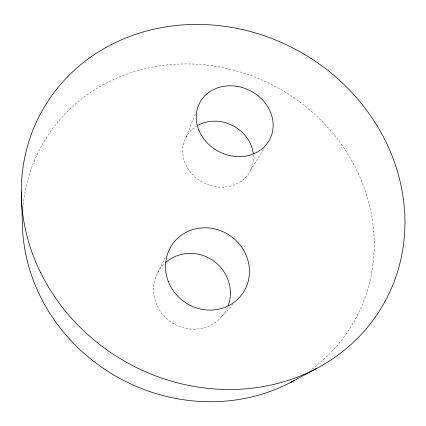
<?xml version="1.0" encoding="UTF-8"?>
<svg xmlns="http://www.w3.org/2000/svg" width="426" height="426" viewBox="0 0 426 426"><rect width="100%" height="100%" fill="white"/><g stroke="black" fill="none" stroke-linecap="round" stroke-linejoin="round"><path stroke-width="0.32" stroke-dasharray="2.13 1.6" d="M186.221 136.9L196.056 112.203M157.711 272.72L166.007 256.17M250.52 170.368L264.461 147.865M221.701 316.672L233.405 303.978M253.443 155.224A36.253 32.104 27.1 0 1 203.527 182.775A36.253 32.104 27.1 0 1 196.45 126.171M227.527 307.332A39.059 37.206 37.1 0 1 170.837 321.875A39.059 37.206 37.1 0 1 164.686 263.449M22.876 208.516A179.245 165.373 29.8 0 1 279.19 88.597A179.245 165.373 29.8 0 1 310.309 370.226"/><path stroke-width="0.64" d="M290.75 382.346L316.316 368.581M21.3 192.025L22.381 221.642A179.245 165.373 29.8 0 0 114.669 375.508A179.245 165.373 29.8 0 0 294.249 380.455M198.159 125.18A36.253 32.104 27.1 0 1 253.321 153.919M165.645 262.57A39.059 37.206 37.1 0 1 213.213 260.696A39.059 37.206 37.1 0 1 228.016 306.129M40.529 272.475A196.178 177.844 29.8 0 0 371.903 321.768A196.178 177.844 29.8 0 0 226.909 26.652A196.178 177.844 29.8 0 0 40.529 272.475M198.974 130.431A39.511 34.24 27.3 0 0 264.903 146.219A39.511 34.24 27.3 0 0 240.195 86.989A39.511 34.24 27.3 0 0 198.974 130.431M168.318 281.464A42.866 40.241 35.9 0 0 240.163 296.65A42.866 40.241 35.9 0 0 213.937 228.73A42.866 40.241 35.9 0 0 168.318 281.464"/></g></svg>
